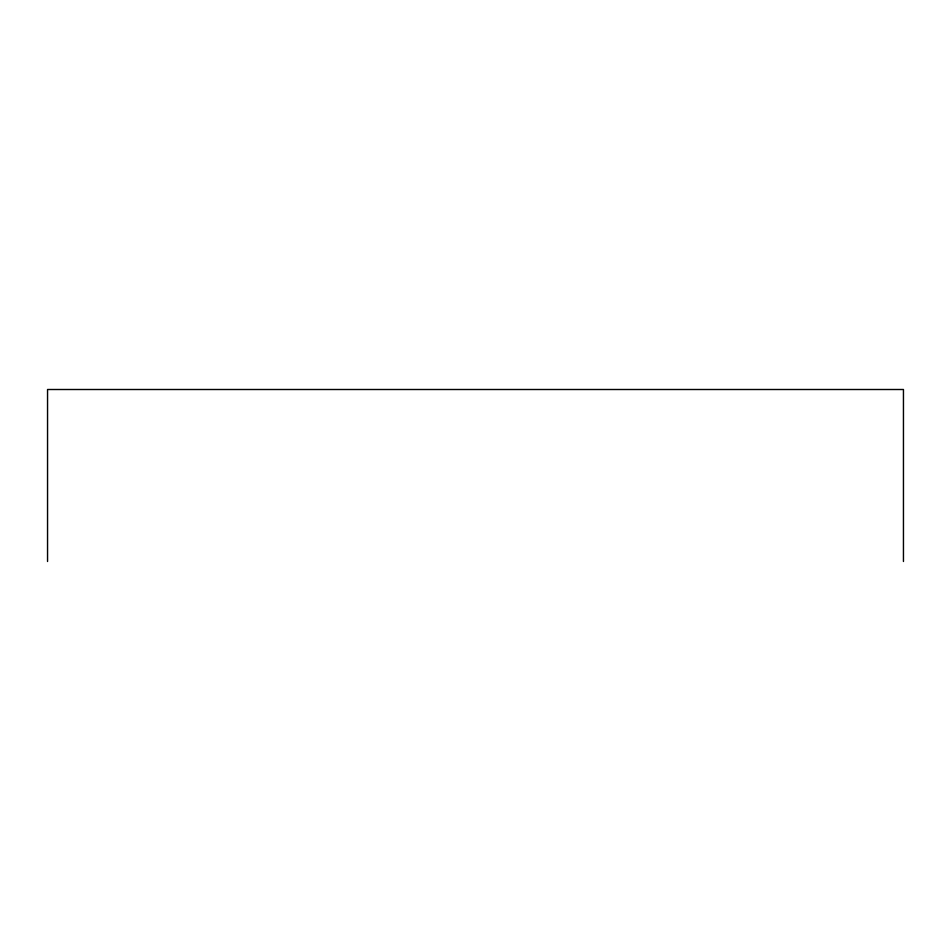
<?xml version="1.0" encoding="UTF-8"?>
<svg xmlns="http://www.w3.org/2000/svg" width="951" height="951" viewBox="0 0 951 951"><rect width="100%" height="100%" fill="white"/><g stroke="black" fill="none" stroke-linecap="round" stroke-linejoin="round"><path stroke-width="1.43" d="M903.45 561.494L903.45 389.506L47.55 389.506L47.55 561.494"/></g></svg>
